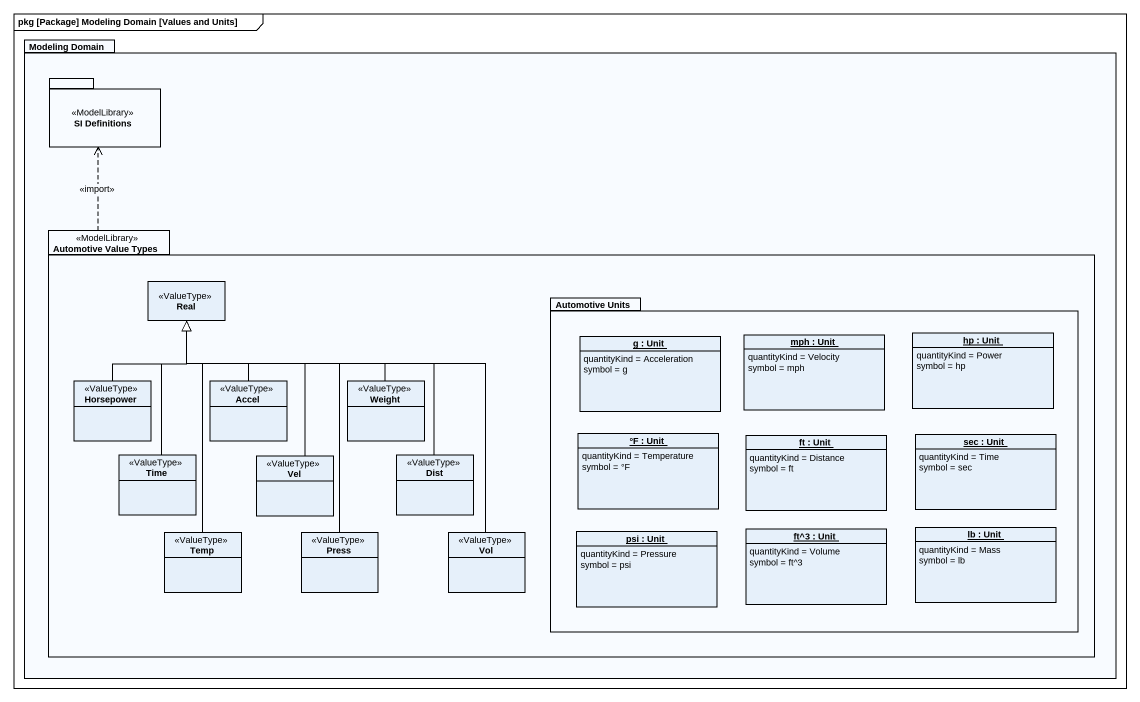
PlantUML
@startuml
mainframe pkg [Package] Modeling Domain [Values and Units]
hide circle
hide empty members
package "Modeling Domain" as Modeling_Domain {
  package "SI Definitions" as SI_Definitions <<ModelLibrary>> {
  }
  package "Automotive Value Types" as Automotive_Value_Types <<ModelLibrary>> {
    class Real <<ValueType>>
    package "Automotive Units" as Automotive_Units {
      object "g : Unit" as g {
        quantityKind = Acceleration
        symbol = g
      }
      object "mph : Unit" as mph {
        quantityKind = Velocity
        symbol = mph
      }
      object "hp : Unit" as hp {
        quantityKind = Power
        symbol = hp
      }
      object "°F : Unit" as F {
        quantityKind = Temperature
        symbol = °F
      }
      object "ft : Unit" as ft {
        quantityKind = Distance
        symbol = ft
      }
      object "sec : Unit" as sec {
        quantityKind = Time
        symbol = sec
      }
      object "psi : Unit" as psi {
        quantityKind = Pressure
        symbol = psi
      }
      object "ft^3 : Unit" as ft_3 {
        quantityKind = Volume
        symbol = ft^3
      }
      object "lb : Unit" as lb {
        quantityKind = Mass
        symbol = lb
      }
    }
    class Horsepower <<ValueType>>
    class Accel <<ValueType>>
    class Weight <<ValueType>>
    class Time <<ValueType>>
    class Vel <<ValueType>>
    class Dist <<ValueType>>
    class Temp <<ValueType>>
    class Press <<ValueType>>
    class Vol <<ValueType>>
  }
}
Automotive_Value_Types .up.> SI_Definitions : <<import>>
Horsepower -up-|> Real
Accel -up-|> Real
Weight -left-|> Real
Time -up-|> Real
Vel -up-|> Real
Dist -up-|> Real
Temp -up-|> Real
Press -up-|> Real
Vol -up-|> Real
@enduml
